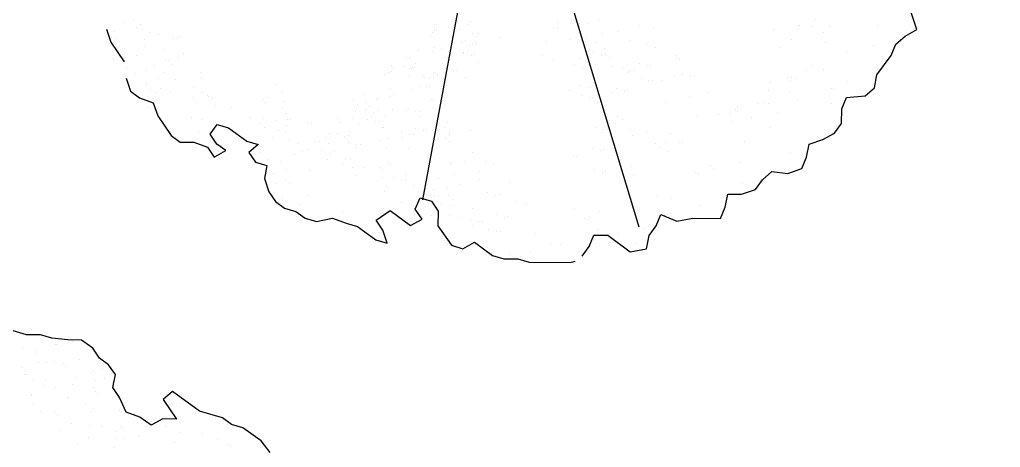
# Model space of a CAD drawing. Extents: x 671027 to 671614, y 802418 to 802669.
# Drawn here: x 671274.028 to 671277.079, y 802499.155 to 802500.486 of the extents above; entities that cross this region are included whole.
import ezdxf

# ---------------------------------------------------------------- set-up
doc = ezdxf.new("R2010")
doc.units = 0
for name, color, linetype in [('drip line', 7, 'Continuous'), ('fetcs malty hade', 8, 'Continuous'), ('ROAD BORDER', 7, 'Continuous'), ('Roads boundry', 7, 'Continuous'), ('shrubs-Gc', 7, 'Continuous')]:
    doc.layers.add(name, color=color, linetype=linetype)
pattern_1 = [(90, (0, 0), (-0.5, 0), [])]

# ---------------------------------------------------------------- blocks, each defined once
blk = doc.blocks.new('wt')
at = {"layer": 'fetcs malty hade', "color": 0}
for p, q in [((0.3858, 0.7655, -0.0102), (0.4103, 0.7602, -0.0102)), ((0.3925, 0.7514, -0.0102), (0.3925, 0.7514, -0.0102)), ((0.4015, 0.7583, -0.0102), (0.4015, 0.7583, -0.0102)), ((0.4039, 0.7512, -0.0102), (0.4039, 0.7512, -0.0102)), ((0.4056, 0.7661, -0.0102), (0.4056, 0.7661, -0.0102)), ((0.4103, 0.7602, -0.0102), (0.4485, 0.7398, -0.0102)), ((0.4423, 0.7592, -0.0102), (0.4423, 0.7592, -0.0102)), ((0.3769, 0.7326, -0.0102), (0.3769, 0.7326, -0.0102)), ((0.4432, 0.7381, -0.0102), (0.4432, 0.7381, -0.0102)), ((0.4454, 0.7397, -0.0102), (0.4454, 0.7397, -0.0102)), ((0.4613, 0.7365, -0.0102), (0.4613, 0.7365, -0.0102)), ((0.4785, 0.7393, -0.0102), (0.503, 0.734, -0.0102)), ((0.503, 0.734, -0.0102), (0.5167, 0.7189, -0.0102)), ((0.4396, 0.717, -0.0102), (0.4396, 0.717, -0.0102)), ((0.4726, 0.7226, -0.0102), (0.4726, 0.7226, -0.0102)), ((0.5167, 0.7189, -0.0102), (0.5284, 0.6951, -0.0102)), ((0.5191, 0.7167, -0.0102), (0.5191, 0.7167, -0.0102)), ((0.5207, 0.724, -0.0102), (0.5207, 0.724, -0.0102)), ((0.3755, 0.7144, -0.0102), (0.3755, 0.7144, -0.0102)), ((0.3844, 0.7039, -0.0102), (0.3844, 0.7039, -0.0102)), ((0.3896, 0.7104, -0.0102), (0.3896, 0.7104, -0.0102)), ((0.3942, 0.7002, -0.0102), (0.3942, 0.7002, -0.0102)), ((0.4123, 0.6985, -0.0102), (0.4123, 0.6985, -0.0102)), ((0.4248, 0.7007, -0.0102), (0.4248, 0.7007, -0.0102)), ((0.4688, 0.7008, -0.0102), (0.4688, 0.7008, -0.0102)), ((0.4905, 0.7029, -0.0102), (0.4905, 0.7029, -0.0102)), ((0.4948, 0.704, -0.0102), (0.4948, 0.704, -0.0102)), ((0.5035, 0.698, -0.0102), (0.5035, 0.698, -0.0102)), ((0.5357, 0.7055, -0.0102), (0.5357, 0.7055, -0.0102)), ((0.3998, 0.6885, -0.0102), (0.3998, 0.6885, -0.0102)), ((0.4614, 0.6855, -0.0102), (0.4614, 0.6855, -0.0102)), ((0.4855, 0.6806, -0.0102), (0.4855, 0.6806, -0.0102)), ((0.5104, 0.6894, -0.0102), (0.5104, 0.6894, -0.0102)), ((0.5284, 0.6951, -0.0102), (0.5529, 0.6897, -0.0102)), ((0.5387, 0.6883, -0.0102), (0.5387, 0.6883, -0.0102)), ((0.5529, 0.6897, -0.0102), (0.5911, 0.6693, -0.0102)), ((0.4062, 0.6724, -0.0102), (0.4062, 0.6724, -0.0102)), ((0.4343, 0.6663, -0.0102), (0.4343, 0.6663, -0.0102)), ((0.4524, 0.6646, -0.0102), (0.4524, 0.6646, -0.0102)), ((0.4749, 0.6684, -0.0102), (0.4749, 0.6684, -0.0102)), ((0.5036, 0.6789, -0.0102), (0.5036, 0.6789, -0.0102)), ((0.5116, 0.6614, -0.0102), (0.5116, 0.6614, -0.0102)), ((0.5856, 0.6736, -0.0102), (0.5856, 0.6736, -0.0102)), ((0.5911, 0.6693, -0.0102), (0.6048, 0.6541, -0.0102)), ((0.4105, 0.6478, -0.0102), (0.4105, 0.6478, -0.0102)), ((0.4166, 0.646, -0.0102), (0.4166, 0.646, -0.0102)), ((0.4545, 0.66, -0.0102), (0.4545, 0.66, -0.0102)), ((0.4619, 0.6537, -0.0102), (0.4619, 0.6537, -0.0102)), ((0.4897, 0.6503, -0.0102), (0.4897, 0.6503, -0.0102)), ((0.6048, 0.6541, -0.0102), (0.6077, 0.6292, -0.0102)), ((0.4135, 0.633, -0.0102), (0.4135, 0.633, -0.0102)), ((0.4146, 0.638, -0.0102), (0.4146, 0.638, -0.0102)), ((0.4453, 0.631, -0.0102), (0.4453, 0.631, -0.0102)), ((0.452, 0.6411, -0.0102), (0.452, 0.6411, -0.0102)), ((0.563, 0.629, -0.0102), (0.563, 0.629, -0.0102)), ((0.6077, 0.6292, -0.0102), (0.6195, 0.6054, -0.0102)), ((0.5089, 0.6192, -0.0102), (0.5089, 0.6192, -0.0102)), ((0.5274, 0.6206, -0.0102), (0.5274, 0.6206, -0.0102)), ((0.5335, 0.6188, -0.0102), (0.5335, 0.6188, -0.0102)), ((0.5693, 0.6085, -0.0102), (0.5693, 0.6085, -0.0102)), ((0.5885, 0.619, -0.0102), (0.5885, 0.619, -0.0102)), ((0.4823, 0.6045, -0.0102), (0.4823, 0.6045, -0.0102)), ((0.4934, 0.6035, -0.0102), (0.4934, 0.6035, -0.0102)), ((0.5182, 0.6033, -0.0102), (0.5182, 0.6033, -0.0102)), ((0.5253, 0.5963, -0.0102), (0.5253, 0.5963, -0.0102)), ((0.5286, 0.5939, -0.0102), (0.5286, 0.5939, -0.0102)), ((0.5964, 0.5983, -0.0102), (0.5802, 0.5836, -0.0102)), ((0.6155, 0.5881, -0.0102), (0.5964, 0.5983, -0.0102)), ((0.6195, 0.6054, -0.0102), (0.6386, 0.5952, -0.0102)), ((0.6386, 0.5952, -0.0102), (0.6292, 0.5729, -0.0102)), ((0.5307, 0.5877, -0.0102), (0.5307, 0.5877, -0.0102)), ((0.5447, 0.5828, -0.0102), (0.5447, 0.5828, -0.0102)), ((0.5802, 0.5836, -0.0102), (0.5885, 0.5636, -0.0102)), ((0.611, 0.5883, -0.0102), (0.611, 0.5883, -0.0102)), ((0.6292, 0.5729, -0.0102), (0.6155, 0.5881, -0.0102)), ((0.6291, 0.5867, -0.0102), (0.6291, 0.5867, -0.0102)), ((0.5523, 0.5541, -0.0102), (0.5523, 0.5541, -0.0102)), ((0.5885, 0.5636, -0.0102), (0.6159, 0.5333, -0.0102)), ((0.5741, 0.5226, -0.0102), (0.5741, 0.5226, -0.0102)), ((0.6159, 0.5333, -0.0102), (0.6242, 0.5133, -0.0102)), ((0.6242, 0.5133, -0.0102), (0.637, 0.5318, -0.0102)), ((0.637, 0.5318, -0.0102), (0.6561, 0.5216, -0.0102)), ((0.6561, 0.5216, -0.0102), (0.6644, 0.5015, -0.0102)), ((0.5876, 0.5056, -0.0102), (0.5876, 0.5056, -0.0102)), ((0.6387, 0.5107, -0.0102), (0.6387, 0.5107, -0.0102)), ((0.6644, 0.5015, -0.0102), (0.6875, 0.5087, -0.0102)), ((0.6875, 0.5087, -0.0102), (0.712, 0.5033, -0.0102)), ((0.712, 0.5033, -0.0102), (0.7311, 0.4931, -0.0102)), ((0.5416, 0.4872, -0.0102), (0.5416, 0.4872, -0.0102)), ((0.5436, 0.4952, -0.0102), (0.5436, 0.4952, -0.0102)), ((0.5492, 0.4911, -0.0102), (0.5492, 0.4911, -0.0102)), ((0.5784, 0.498, -0.0102), (0.5784, 0.498, -0.0102)), ((0.5946, 0.4986, -0.0102), (0.5946, 0.4986, -0.0102)), ((0.6141, 0.4851, -0.0102), (0.6141, 0.4851, -0.0102)), ((0.6539, 0.4976, -0.0102), (0.6539, 0.4976, -0.0102)), ((0.6803, 0.4906, -0.0102), (0.6803, 0.4906, -0.0102)), ((0.6985, 0.4889, -0.0102), (0.6985, 0.4889, -0.0102)), ((0.7311, 0.4931, -0.0102), (0.7448, 0.478, -0.0102)), ((0.519, 0.4696, -0.0102), (0.519, 0.4696, -0.0102)), ((0.5853, 0.4751, -0.0102), (0.5853, 0.4751, -0.0102)), ((0.6034, 0.4734, -0.0102), (0.6034, 0.4734, -0.0102)), ((0.6599, 0.4757, -0.0102), (0.6599, 0.4757, -0.0102)), ((0.6757, 0.4661, -0.0102), (0.6757, 0.4661, -0.0102)), ((0.6953, 0.4708, -0.0102), (0.6953, 0.4708, -0.0102)), ((0.7269, 0.4804, -0.0102), (0.7269, 0.4804, -0.0102)), ((0.7448, 0.478, -0.0102), (0.7531, 0.458, -0.0102)), ((0.5316, 0.4595, -0.0102), (0.5316, 0.4595, -0.0102)), ((0.5341, 0.4608, -0.0102), (0.5341, 0.4608, -0.0102)), ((0.5522, 0.4591, -0.0102), (0.5522, 0.4591, -0.0102)), ((0.5618, 0.4621, -0.0102), (0.5618, 0.4621, -0.0102)), ((0.5736, 0.457, -0.0102), (0.5736, 0.457, -0.0102)), ((0.5847, 0.4496, -0.0102), (0.5847, 0.4496, -0.0102)), ((0.5857, 0.4554, -0.0102), (0.5857, 0.4554, -0.0102)), ((0.5951, 0.459, -0.0102), (0.5951, 0.459, -0.0102)), ((0.6087, 0.4614, -0.0102), (0.6087, 0.4614, -0.0102)), ((0.6216, 0.4564, -0.0102), (0.6216, 0.4564, -0.0102)), ((0.6503, 0.45, -0.0102), (0.6503, 0.45, -0.0102)), ((0.7015, 0.4643, -0.0102), (0.7015, 0.4643, -0.0102)), ((0.7407, 0.4504, -0.0102), (0.7407, 0.4504, -0.0102)), ((0.7531, 0.458, -0.0102), (0.7668, 0.4428, -0.0102)), ((0.6309, 0.4405, -0.0102), (0.6309, 0.4405, -0.0102)), ((0.6456, 0.4349, -0.0102), (0.6456, 0.4349, -0.0102)), ((0.7256, 0.4343, -0.0102), (0.7256, 0.4343, -0.0102)), ((0.7668, 0.4428, -0.0102), (0.7751, 0.4228, -0.0102)), ((0.5944, 0.4206, -0.0102), (0.5944, 0.4206, -0.0102)), ((0.5959, 0.413, -0.0102), (0.5959, 0.413, -0.0102)), ((0.6296, 0.411, -0.0102), (0.6296, 0.411, -0.0102)), ((0.6434, 0.4249, -0.0102), (0.6434, 0.4249, -0.0102)), ((0.6808, 0.4253, -0.0102), (0.6808, 0.4253, -0.0102)), ((0.7751, 0.4228, -0.0102), (0.7726, 0.393, -0.0102)), ((0.6318, 0.4019, -0.0102), (0.6318, 0.4019, -0.0102)), ((0.6477, 0.4002, -0.0102), (0.6477, 0.4002, -0.0102)), ((0.6177, 0.3815, -0.0102), (0.6177, 0.3815, -0.0102)), ((0.6251, 0.3909, -0.0102), (0.6251, 0.3909, -0.0102)), ((0.6369, 0.385, -0.0102), (0.6369, 0.385, -0.0102)), ((0.652, 0.3768, -0.0102), (0.652, 0.3768, -0.0102)), ((0.6551, 0.3833, -0.0102), (0.6551, 0.3833, -0.0102)), ((0.6649, 0.3913, -0.0102), (0.6649, 0.3913, -0.0102)), ((0.7726, 0.393, -0.0102), (0.7843, 0.3692, -0.0102)), ((0.5923, 0.3653, -0.0102), (0.5923, 0.3653, -0.0102)), ((0.601, 0.3618, -0.0102), (0.601, 0.3618, -0.0102)), ((0.6204, 0.3684, -0.0102), (0.6204, 0.3684, -0.0102)), ((0.6695, 0.3576, -0.0102), (0.6695, 0.3576, -0.0102)), ((0.6748, 0.3643, -0.0102), (0.6748, 0.3643, -0.0102)), ((0.7646, 0.3731, -0.0102), (0.7646, 0.3731, -0.0102)), ((0.7843, 0.3692, -0.0102), (0.7926, 0.3492, -0.0102)), ((0.6183, 0.3433, -0.0102), (0.6183, 0.3433, -0.0102)), ((0.6261, 0.3479, -0.0102), (0.6261, 0.3479, -0.0102)), ((0.6265, 0.3546, -0.0102), (0.6265, 0.3546, -0.0102)), ((0.6383, 0.3486, -0.0102), (0.6383, 0.3486, -0.0102)), ((0.6676, 0.3496, -0.0102), (0.6676, 0.3496, -0.0102)), ((0.6848, 0.3479, -0.0102), (0.6848, 0.3479, -0.0102)), ((0.7002, 0.3427, -0.0102), (0.7002, 0.3427, -0.0102)), ((0.7926, 0.3492, -0.0102), (0.8201, 0.3189, -0.0102)), ((0.564, 0.3327, -0.0102), (0.564, 0.3327, -0.0102)), ((0.5716, 0.3263, -0.0102), (0.5716, 0.3263, -0.0102)), ((0.5843, 0.3315, -0.0102), (0.5843, 0.3315, -0.0102)), ((0.5954, 0.3373, -0.0102), (0.5954, 0.3373, -0.0102)), ((0.6052, 0.3272, -0.0102), (0.6052, 0.3272, -0.0102)), ((0.644, 0.3281, -0.0102), (0.644, 0.3281, -0.0102)), ((0.6443, 0.3348, -0.0102), (0.6443, 0.3348, -0.0102)), ((0.6497, 0.335, -0.0102), (0.6497, 0.335, -0.0102)), ((0.686, 0.3276, -0.0102), (0.686, 0.3276, -0.0102)), ((0.554, 0.313, -0.0102), (0.554, 0.313, -0.0102)), ((0.569, 0.3106, -0.0102), (0.569, 0.3106, -0.0102)), ((0.5782, 0.3039, -0.0102), (0.5782, 0.3039, -0.0102)), ((0.5821, 0.312, -0.0102), (0.5821, 0.312, -0.0102)), ((0.6002, 0.3103, -0.0102), (0.6002, 0.3103, -0.0102)), ((0.7127, 0.3047, -0.0102), (0.7127, 0.3047, -0.0102)), ((0.7847, 0.3145, -0.0102), (0.77, 0.2873, -0.0102)), ((0.8038, 0.3042, -0.0102), (0.7847, 0.3145, -0.0102)), ((0.8284, 0.2989, -0.0102), (0.8038, 0.3042, -0.0102)), ((0.8201, 0.3189, -0.0102), (0.8284, 0.2989, -0.0102)), ((0.5662, 0.2908, -0.0102), (0.5662, 0.2908, -0.0102)), ((0.5844, 0.2891, -0.0102), (0.5844, 0.2891, -0.0102)), ((0.5878, 0.2915, -0.0102), (0.5878, 0.2915, -0.0102)), ((0.5881, 0.2982, -0.0102), (0.5881, 0.2982, -0.0102)), ((0.5964, 0.3022, -0.0102), (0.5964, 0.3022, -0.0102)), ((0.606, 0.2898, -0.0102), (0.606, 0.2898, -0.0102)), ((0.6063, 0.2965, -0.0102), (0.6063, 0.2965, -0.0102)), ((0.6408, 0.2914, -0.0102), (0.6408, 0.2914, -0.0102)), ((0.6906, 0.2981, -0.0102), (0.6906, 0.2981, -0.0102)), ((0.6944, 0.2931, -0.0102), (0.6944, 0.2931, -0.0102)), ((0.7078, 0.2962, -0.0102), (0.7078, 0.2962, -0.0102)), ((0.7258, 0.2884, -0.0102), (0.7258, 0.2884, -0.0102)), ((0.7343, 0.2935, -0.0102), (0.7343, 0.2935, -0.0102)), ((0.77, 0.2873, -0.0102), (0.8008, 0.2533, -0.0102)), ((0.5217, 0.2717, -0.0102), (0.5217, 0.2717, -0.0102)), ((0.5641, 0.2856, -0.0102), (0.5641, 0.2856, -0.0102)), ((0.5994, 0.2776, -0.0102), (0.5994, 0.2776, -0.0102)), ((0.6184, 0.2824, -0.0102), (0.6184, 0.2824, -0.0102)), ((0.6185, 0.2853, -0.0102), (0.6185, 0.2853, -0.0102)), ((0.6392, 0.2781, -0.0102), (0.6392, 0.2781, -0.0102)), ((0.6574, 0.2821, -0.0102), (0.6574, 0.2821, -0.0102)), ((0.6824, 0.28, -0.0102), (0.6824, 0.28, -0.0102)), ((0.6863, 0.2779, -0.0102), (0.6863, 0.2779, -0.0102)), ((0.7108, 0.2747, -0.0102), (0.7108, 0.2747, -0.0102)), ((0.5075, 0.2566, -0.0102), (0.5075, 0.2566, -0.0102)), ((0.5111, 0.2523, -0.0102), (0.5111, 0.2523, -0.0102)), ((0.5189, 0.2569, -0.0102), (0.5189, 0.2569, -0.0102)), ((0.5192, 0.2636, -0.0102), (0.5192, 0.2636, -0.0102)), ((0.5482, 0.2633, -0.0102), (0.5482, 0.2633, -0.0102)), ((0.5603, 0.2586, -0.0102), (0.5603, 0.2586, -0.0102)), ((0.5623, 0.2666, -0.0102), (0.5623, 0.2666, -0.0102)), ((0.588, 0.2638, -0.0102), (0.588, 0.2638, -0.0102)), ((0.6266, 0.2506, -0.0102), (0.6266, 0.2506, -0.0102)), ((0.6301, 0.2503, -0.0102), (0.6301, 0.2503, -0.0102)), ((0.6401, 0.2509, -0.0102), (0.6401, 0.2509, -0.0102)), ((0.7066, 0.2529, -0.0102), (0.7066, 0.2529, -0.0102)), ((0.7165, 0.2542, -0.0102), (0.7165, 0.2542, -0.0102)), ((0.7168, 0.261, -0.0102), (0.7168, 0.261, -0.0102)), ((0.7577, 0.2643, -0.0102), (0.7577, 0.2643, -0.0102)), ((0.8008, 0.2533, -0.0102), (0.7915, 0.231, -0.0102)), ((0.5105, 0.2352, -0.0102), (0.5105, 0.2352, -0.0102)), ((0.59, 0.2349, -0.0102), (0.59, 0.2349, -0.0102)), ((0.5914, 0.2375, -0.0102), (0.5914, 0.2375, -0.0102)), ((0.6361, 0.2365, -0.0102), (0.6361, 0.2365, -0.0102)), ((0.6617, 0.241, -0.0102), (0.6617, 0.241, -0.0102)), ((0.7294, 0.2403, -0.0102), (0.7294, 0.2403, -0.0102)), ((0.7724, 0.2413, -0.0102), (0.7527, 0.2304, -0.0102)), ((0.7915, 0.231, -0.0102), (0.7724, 0.2413, -0.0102)), ((0, 0, -0.0102), (0.7566, 0.2267, -0.0102)), ((0.496, 0.2283, -0.0102), (0.496, 0.2283, -0.0102)), ((0.4963, 0.222, -0.0102), (0.4963, 0.222, -0.0102)), ((0.5158, 0.2191, -0.0102), (0.5158, 0.2191, -0.0102)), ((0.5162, 0.2147, -0.0102), (0.5162, 0.2147, -0.0102)), ((0.5165, 0.2214, -0.0102), (0.5165, 0.2214, -0.0102)), ((0.5293, 0.2251, -0.0102), (0.5293, 0.2251, -0.0102)), ((0.5558, 0.2225, -0.0102), (0.5558, 0.2225, -0.0102)), ((0.5958, 0.2145, -0.0102), (0.5958, 0.2145, -0.0102)), ((0.5961, 0.2212, -0.0102), (0.5961, 0.2212, -0.0102)), ((0.6252, 0.2253, -0.0102), (0.6252, 0.2253, -0.0102)), ((0.6358, 0.2298, -0.0102), (0.6358, 0.2298, -0.0102)), ((0.7474, 0.2176, -0.0102), (0.7474, 0.2176, -0.0102)), ((0.7527, 0.2304, -0.0102), (0.761, 0.2103, -0.0102)), ((0.4861, 0.205, -0.0102), (0.4861, 0.205, -0.0102)), ((0.509, 0.212, -0.0102), (0.509, 0.212, -0.0102)), ((0.5322, 0.2037, -0.0102), (0.5322, 0.2037, -0.0102)), ((0.5336, 0.2005, -0.0102), (0.5336, 0.2005, -0.0102)), ((0.5348, 0.1983, -0.0102), (0.5348, 0.1983, -0.0102)), ((0.5509, 0.2094, -0.0102), (0.5509, 0.2094, -0.0102)), ((0.553, 0.1967, -0.0102), (0.553, 0.1967, -0.0102)), ((0.6055, 0.2137, -0.0102), (0.6055, 0.2137, -0.0102)), ((0.6309, 0.2048, -0.0102), (0.6309, 0.2048, -0.0102)), ((0.6313, 0.2115, -0.0102), (0.6313, 0.2115, -0.0102)), ((0.7406, 0.2037, -0.0102), (0.7406, 0.2037, -0.0102)), ((0.7531, 0.1972, -0.0102), (0.7531, 0.1972, -0.0102)), ((0.7535, 0.2039, -0.0102), (0.7535, 0.2039, -0.0102)), ((0.761, 0.2103, -0.0102), (0.7801, 0.2001, -0.0102)), ((0.7801, 0.2001, -0.0102), (0.8066, 0.2035, -0.0102)), ((0.7865, 0.2134, -0.0102), (0.7865, 0.2134, -0.0102)), ((0.8066, 0.2035, -0.0102), (0.8448, 0.183, -0.0102)), ((0.4616, 0.1798, -0.0102), (0.4616, 0.1798, -0.0102)), ((0.4902, 0.1787, -0.0102), (0.4902, 0.1787, -0.0102)), ((0.528, 0.1818, -0.0102), (0.528, 0.1818, -0.0102)), ((0.53, 0.1791, -0.0102), (0.53, 0.1791, -0.0102)), ((0.538, 0.1832, -0.0102), (0.538, 0.1832, -0.0102)), ((0.5383, 0.1899, -0.0102), (0.5383, 0.1899, -0.0102)), ((0.5502, 0.1911, -0.0102), (0.5502, 0.1911, -0.0102)), ((0.5775, 0.191, -0.0102), (0.5775, 0.191, -0.0102)), ((0.5791, 0.187, -0.0102), (0.5791, 0.187, -0.0102)), ((0.6496, 0.1851, -0.0102), (0.6496, 0.1851, -0.0102)), ((0.651, 0.1875, -0.0102), (0.651, 0.1875, -0.0102)), ((0.7217, 0.1942, -0.0102), (0.7217, 0.1942, -0.0102)), ((0.7367, 0.1796, -0.0102), (0.7367, 0.1796, -0.0102)), ((0.7676, 0.1926, -0.0102), (0.7676, 0.1926, -0.0102)), ((0.7737, 0.1788, -0.0102), (0.7737, 0.1788, -0.0102)), ((0.7905, 0.18, -0.0102), (0.7905, 0.18, -0.0102)), ((0.843, 0.1901, -0.0102), (0.843, 0.1901, -0.0102)), ((0.8448, 0.183, -0.0102), (0.8531, 0.163, -0.0102)), ((0.441, 0.1714, -0.0102), (0.441, 0.1714, -0.0102)), ((0.4517, 0.1716, -0.0102), (0.4517, 0.1716, -0.0102)), ((0.4531, 0.1677, -0.0102), (0.4531, 0.1677, -0.0102)), ((0.4551, 0.1757, -0.0102), (0.4551, 0.1757, -0.0102)), ((0.4825, 0.1756, -0.0102), (0.4825, 0.1756, -0.0102)), ((0.4869, 0.162, -0.0102), (0.4869, 0.162, -0.0102)), ((0.5351, 0.1748, -0.0102), (0.5351, 0.1748, -0.0102)), ((0.5546, 0.1613, -0.0102), (0.5546, 0.1613, -0.0102)), ((0.6208, 0.1669, -0.0102), (0.6208, 0.1669, -0.0102)), ((0.6301, 0.1719, -0.0102), (0.6301, 0.1719, -0.0102)), ((0.639, 0.1652, -0.0102), (0.639, 0.1652, -0.0102)), ((0.6458, 0.1651, -0.0102), (0.6458, 0.1651, -0.0102)), ((0.6505, 0.1733, -0.0102), (0.6505, 0.1733, -0.0102)), ((0.6567, 0.1658, -0.0102), (0.6567, 0.1658, -0.0102)), ((0.6954, 0.1675, -0.0102), (0.6954, 0.1675, -0.0102)), ((0.697, 0.1687, -0.0102), (0.697, 0.1687, -0.0102)), ((0.7162, 0.1642, -0.0102), (0.7162, 0.1642, -0.0102)), ((0.7403, 0.1785, -0.0102), (0.7403, 0.1785, -0.0102)), ((0.7548, 0.1779, -0.0102), (0.7548, 0.1779, -0.0102)), ((0.7624, 0.1722, -0.0102), (0.7624, 0.1722, -0.0102)), ((0.7734, 0.1721, -0.0102), (0.7734, 0.1721, -0.0102)), ((0.7966, 0.1663, -0.0102), (0.7966, 0.1663, -0.0102)), ((0.8531, 0.163, -0.0102), (0.8438, 0.1407, -0.0102)), ((0.4503, 0.1463, -0.0102), (0.4503, 0.1463, -0.0102)), ((0.5228, 0.1593, -0.0102), (0.5228, 0.1593, -0.0102)), ((0.5289, 0.1455, -0.0102), (0.5289, 0.1455, -0.0102)), ((0.6962, 0.1438, -0.0102), (0.6962, 0.1438, -0.0102)), ((0.737, 0.156, -0.0102), (0.737, 0.156, -0.0102)), ((0.7962, 0.1595, -0.0102), (0.7962, 0.1595, -0.0102)), ((0.8017, 0.1434, -0.0102), (0.8017, 0.1434, -0.0102)), ((0.456, 0.1258, -0.0102), (0.456, 0.1258, -0.0102)), ((0.4564, 0.1326, -0.0102), (0.4564, 0.1326, -0.0102)), ((0.48, 0.1254, -0.0102), (0.48, 0.1254, -0.0102)), ((0.5286, 0.1388, -0.0102), (0.5286, 0.1388, -0.0102)), ((0.6402, 0.1267, -0.0102), (0.6402, 0.1267, -0.0102)), ((0.6812, 0.1267, -0.0102), (0.6812, 0.1267, -0.0102)), ((0.7825, 0.1369, -0.0102), (0.7825, 0.1369, -0.0102)), ((0.8077, 0.1296, -0.0102), (0.8077, 0.1296, -0.0102)), ((0.8123, 0.1403, -0.0102), (0.8123, 0.1403, -0.0102)), ((0.8438, 0.1407, -0.0102), (0.8712, 0.1105, -0.0102)), ((0.4481, 0.1084, -0.0102), (0.4481, 0.1084, -0.0102)), ((0.4761, 0.1173, -0.0102), (0.4761, 0.1173, -0.0102)), ((0.486, 0.1116, -0.0102), (0.486, 0.1116, -0.0102)), ((0.4943, 0.1156, -0.0102), (0.4943, 0.1156, -0.0102)), ((0.4981, 0.1237, -0.0102), (0.4981, 0.1237, -0.0102)), ((0.4983, 0.1228, -0.0102), (0.4983, 0.1228, -0.0102)), ((0.5042, 0.1099, -0.0102), (0.5042, 0.1099, -0.0102)), ((0.5431, 0.1238, -0.0102), (0.5431, 0.1238, -0.0102)), ((0.7163, 0.117, -0.0102), (0.7163, 0.117, -0.0102)), ((0.731, 0.1195, -0.0102), (0.731, 0.1195, -0.0102)), ((0.8074, 0.1229, -0.0102), (0.8074, 0.1229, -0.0102)), ((0.8234, 0.1119, -0.0102), (0.8234, 0.1119, -0.0102)), ((0.8712, 0.1105, -0.0102), (0.8795, 0.0905, -0.0102)), ((0.4434, 0.1043, -0.0102), (0.4434, 0.1043, -0.0102)), ((0.4641, 0.1042, -0.0102), (0.4641, 0.1042, -0.0102)), ((0.4663, 0.0918, -0.0102), (0.4663, 0.0918, -0.0102)), ((0.4719, 0.096, -0.0102), (0.4719, 0.096, -0.0102)), ((0.4823, 0.1025, -0.0102), (0.4823, 0.1025, -0.0102)), ((0.4833, 0.0987, -0.0102), (0.4833, 0.0987, -0.0102)), ((0.4857, 0.1049, -0.0102), (0.4857, 0.1049, -0.0102)), ((0.5039, 0.1032, -0.0102), (0.5039, 0.1032, -0.0102)), ((0.5185, 0.0977, -0.0102), (0.5185, 0.0977, -0.0102)), ((0.7, 0.1049, -0.0102), (0.7, 0.1049, -0.0102)), ((0.7061, 0.0911, -0.0102), (0.7061, 0.0911, -0.0102)), ((0.7565, 0.1072, -0.0102), (0.7565, 0.1072, -0.0102)), ((0.7625, 0.0934, -0.0102), (0.7625, 0.0934, -0.0102)), ((0.7981, 0.0958, -0.0102), (0.7981, 0.0958, -0.0102)), ((0.8292, 0.0914, -0.0102), (0.8292, 0.0914, -0.0102)), ((0.8295, 0.0981, -0.0102), (0.8295, 0.0981, -0.0102)), ((0.8795, 0.0905, -0.0102), (0.8824, 0.0655, -0.0102)), ((0.7622, 0.0867, -0.0102), (0.7622, 0.0867, -0.0102)), ((0.8038, 0.0753, -0.0102), (0.8038, 0.0753, -0.0102)), ((0.8041, 0.082, -0.0102), (0.8041, 0.082, -0.0102)), ((0.8733, 0.08, -0.0102), (0.8733, 0.08, -0.0102)), ((0.4774, 0.0551, -0.0102), (0.4774, 0.0551, -0.0102)), ((0.7422, 0.0664, -0.0102), (0.7422, 0.0664, -0.0102)), ((0.7774, 0.0567, -0.0102), (0.7774, 0.0567, -0.0102)), ((0.8791, 0.0595, -0.0102), (0.8791, 0.0595, -0.0102)), ((0.8794, 0.0662, -0.0102), (0.8794, 0.0662, -0.0102)), ((0.8824, 0.0655, -0.0102), (0.8907, 0.0455, -0.0102)), ((0.7831, 0.0362, -0.0102), (0.7831, 0.0362, -0.0102)), ((0.7835, 0.043, -0.0102), (0.7835, 0.043, -0.0102)), ((0.8729, 0.0415, -0.0102), (0.8729, 0.0415, -0.0102)), ((0.8907, 0.0455, -0.0102), (0.8994, -0.0292, -0.0102)), ((0.8391, 0.0281, -0.0102), (0.8391, 0.0281, -0.0102)), ((0, 0, -0.0102), (0.8476, -0.1601, -0.0102)), ((0.8625, 0.0033, -0.0102), (0.8625, 0.0033, -0.0102)), ((0.8639, -0.0152, -0.0102), (0.8639, -0.0152, -0.0102)), ((0.4931, -0.0285, -0.0102), (0.4931, -0.0285, -0.0102)), ((0.5187, -0.0198, -0.0102), (0.5187, -0.0198, -0.0102)), ((0.8994, -0.0292, -0.0102), (0.8974, -0.0379, -0.0102)), ((0.4622, -0.052, -0.0102), (0.4622, -0.052, -0.0102)), ((0.4721, -0.0507, -0.0102), (0.4721, -0.0507, -0.0102)), ((0.4725, -0.0439, -0.0102), (0.4725, -0.0439, -0.0102)), ((0.5282, -0.0381, -0.0102), (0.5282, -0.0381, -0.0102)), ((0.8018, -0.0478, -0.0102), (0.8018, -0.0478, -0.0102)), ((0.89, -0.0515, -0.0102), (0.8738, -0.0662, -0.0102)), ((0.5867, -0.0617, -0.0102), (0.5867, -0.0617, -0.0102)), ((0.7075, -0.0618, -0.0102), (0.7075, -0.0618, -0.0102)), ((0.7078, -0.0551, -0.0102), (0.7078, -0.0551, -0.0102)), ((0.8218, -0.0633, -0.0102), (0.8218, -0.0633, -0.0102)), ((0.8245, -0.0699, -0.0102), (0.8245, -0.0699, -0.0102)), ((0.8738, -0.0662, -0.0102), (0.8542, -0.0771, -0.0102)), ((0.4604, -0.0789, -0.0102), (0.4604, -0.0789, -0.0102)), ((0.4642, -0.0856, -0.0102), (0.4642, -0.0856, -0.0102)), ((0.4941, -0.0721, -0.0102), (0.4941, -0.0721, -0.0102)), ((0.5001, -0.0859, -0.0102), (0.5001, -0.0859, -0.0102)), ((0.5319, -0.0862, -0.0102), (0.5319, -0.0862, -0.0102)), ((0.542, -0.0748, -0.0102), (0.542, -0.0748, -0.0102)), ((0.5481, -0.0885, -0.0102), (0.5481, -0.0885, -0.0102)), ((0.5798, -0.0801, -0.0102), (0.5798, -0.0801, -0.0102)), ((0.5979, -0.0818, -0.0102), (0.5979, -0.0818, -0.0102)), ((0.8221, -0.0728, -0.0102), (0.8221, -0.0728, -0.0102)), ((0.8449, -0.0854, -0.0102), (0.8449, -0.0854, -0.0102)), ((0.8542, -0.0771, -0.0102), (0.8571, -0.102, -0.0102)), ((0.4678, -0.0914, -0.0102), (0.4678, -0.0914, -0.0102)), ((0.4962, -0.1012, -0.0102), (0.4962, -0.1012, -0.0102)), ((0.4998, -0.0926, -0.0102), (0.4998, -0.0926, -0.0102)), ((0.517, -0.1058, -0.0102), (0.517, -0.1058, -0.0102)), ((0.5478, -0.0953, -0.0102), (0.5478, -0.0953, -0.0102)), ((0.5773, -0.1061, -0.0102), (0.5773, -0.1061, -0.0102)), ((0.5855, -0.1006, -0.0102), (0.5855, -0.1006, -0.0102)), ((0.5858, -0.0939, -0.0102), (0.5858, -0.0939, -0.0102)), ((0.6037, -0.1023, -0.0102), (0.6037, -0.1023, -0.0102)), ((0.604, -0.0956, -0.0102), (0.604, -0.0956, -0.0102)), ((0.6589, -0.1019, -0.0102), (0.6589, -0.1019, -0.0102)), ((0.696, -0.0909, -0.0102), (0.696, -0.0909, -0.0102)), ((0.702, -0.1047, -0.0102), (0.702, -0.1047, -0.0102)), ((0.7358, -0.0905, -0.0102), (0.7358, -0.0905, -0.0102)), ((0.7419, -0.1043, -0.0102), (0.7419, -0.1043, -0.0102)), ((0.8118, -0.0917, -0.0102), (0.8118, -0.0917, -0.0102)), ((0.8571, -0.102, -0.0102), (0.8914, -0.1398, -0.0102)), ((0.4696, -0.1094, -0.0102), (0.4696, -0.1094, -0.0102)), ((0.5047, -0.1191, -0.0102), (0.5047, -0.1191, -0.0102)), ((0.5233, -0.1123, -0.0102), (0.5233, -0.1123, -0.0102)), ((0.6148, -0.1097, -0.0102), (0.6148, -0.1097, -0.0102)), ((0.6646, -0.1224, -0.0102), (0.6646, -0.1224, -0.0102)), ((0.665, -0.1157, -0.0102), (0.665, -0.1157, -0.0102)), ((0.7017, -0.1114, -0.0102), (0.7017, -0.1114, -0.0102)), ((0.7415, -0.111, -0.0102), (0.7415, -0.111, -0.0102)), ((0.8561, -0.122, -0.0102), (0.8561, -0.122, -0.0102)), ((0.4655, -0.1273, -0.0102), (0.4655, -0.1273, -0.0102)), ((0.4906, -0.1326, -0.0102), (0.4906, -0.1326, -0.0102)), ((0.518, -0.1327, -0.0102), (0.518, -0.1327, -0.0102)), ((0.529, -0.1328, -0.0102), (0.529, -0.1328, -0.0102)), ((0.5293, -0.1261, -0.0102), (0.5293, -0.1261, -0.0102)), ((0.5344, -0.1401, -0.0102), (0.5344, -0.1401, -0.0102)), ((0.5526, -0.1417, -0.0102), (0.5526, -0.1417, -0.0102)), ((0.6002, -0.1387, -0.0102), (0.6002, -0.1387, -0.0102)), ((0.6565, -0.138, -0.0102), (0.6565, -0.138, -0.0102)), ((0.6946, -0.1387, -0.0102), (0.6946, -0.1387, -0.0102)), ((0.8914, -0.1398, -0.0102), (0.8889, -0.1696, -0.0102)), ((-0.8233, -0.2131, -0.0102), (-0.8482, -0.1531, -0.0102)), ((0.4903, -0.1606, -0.0102), (0.4903, -0.1606, -0.0102)), ((0.5929, -0.1465, -0.0102), (0.5929, -0.1465, -0.0102)), ((0.599, -0.1603, -0.0102), (0.599, -0.1603, -0.0102)), ((0.6435, -0.1439, -0.0102), (0.6435, -0.1439, -0.0102)), ((0.6506, -0.1509, -0.0102), (0.6506, -0.1509, -0.0102)), ((0.7363, -0.1588, -0.0102), (0.7363, -0.1588, -0.0102)), ((0.7545, -0.1605, -0.0102), (0.7545, -0.1605, -0.0102)), ((0.8109, -0.1583, -0.0102), (0.8109, -0.1583, -0.0102)), ((0.8779, -0.1535, -0.0102), (0.8779, -0.1535, -0.0102)), ((0.5573, -0.1615, -0.0102), (0.5573, -0.1615, -0.0102)), ((0.5634, -0.1753, -0.0102), (0.5634, -0.1753, -0.0102)), ((0.5643, -0.1725, -0.0102), (0.5643, -0.1725, -0.0102)), ((0.5667, -0.1693, -0.0102), (0.5667, -0.1693, -0.0102)), ((0.5987, -0.167, -0.0102), (0.5987, -0.167, -0.0102)), ((0.6701, -0.1644, -0.0102), (0.6701, -0.1644, -0.0102)), ((0.6807, -0.166, -0.0102), (0.6807, -0.166, -0.0102)), ((0.8658, -0.1768, -0.0102), (0.8496, -0.1914, -0.0102)), ((0.8525, -0.1697, -0.0102), (0.8525, -0.1697, -0.0102)), ((0.8889, -0.1696, -0.0102), (0.8658, -0.1768, -0.0102)), ((0.5082, -0.1804, -0.0102), (0.5082, -0.1804, -0.0102)), ((0.5517, -0.1929, -0.0102), (0.5517, -0.1929, -0.0102)), ((0.563, -0.182, -0.0102), (0.563, -0.182, -0.0102)), ((0.5791, -0.193, -0.0102), (0.5791, -0.193, -0.0102)), ((0.6776, -0.1931, -0.0102), (0.6776, -0.1931, -0.0102)), ((0.8496, -0.1914, -0.0102), (0.8299, -0.2024, -0.0102)), ((-0.8204, -0.238, -0.0102), (-0.8233, -0.2131, -0.0102)), ((-0.7988, -0.2031, -0.0102), (-0.7988, -0.2031, -0.0102)), ((-0.7648, -0.1968, -0.0102), (-0.7648, -0.1968, -0.0102)), ((-0.7508, -0.2057, -0.0102), (-0.7508, -0.2057, -0.0102)), ((-0.7507, -0.2019, -0.0102), (-0.7507, -0.2019, -0.0102)), ((-0.7131, -0.2111, -0.0102), (-0.7131, -0.2111, -0.0102)), ((-0.713, -0.2111, -0.0102), (-0.713, -0.2111, -0.0102)), ((-0.6949, -0.2128, -0.0102), (-0.6949, -0.2128, -0.0102)), ((0.4836, -0.1999, -0.0102), (0.4836, -0.1999, -0.0102)), ((0.5188, -0.2095, -0.0102), (0.5188, -0.2095, -0.0102)), ((0.5574, -0.2134, -0.0102), (0.5574, -0.2134, -0.0102)), ((0.5578, -0.2067, -0.0102), (0.5578, -0.2067, -0.0102)), ((0.5848, -0.2135, -0.0102), (0.5848, -0.2135, -0.0102)), ((0.5851, -0.2068, -0.0102), (0.5851, -0.2068, -0.0102)), ((0.6996, -0.207, -0.0102), (0.6996, -0.207, -0.0102)), ((0.7089, -0.2129, -0.0102), (0.7089, -0.2129, -0.0102)), ((0.7967, -0.199, -0.0102), (0.7967, -0.199, -0.0102)), ((0.8299, -0.2024, -0.0102), (0.8451, -0.2299, -0.0102)), ((0.8318, -0.2087, -0.0102), (0.8318, -0.2087, -0.0102)), ((-0.7933, -0.2283, -0.0102), (-0.7933, -0.2283, -0.0102)), ((-0.7873, -0.2261, -0.0102), (-0.7873, -0.2261, -0.0102)), ((-0.7715, -0.2297, -0.0102), (-0.7715, -0.2297, -0.0102)), ((-0.7416, -0.2168, -0.0102), (-0.7416, -0.2168, -0.0102)), ((-0.6813, -0.2232, -0.0102), (-0.6813, -0.2232, -0.0102)), ((0.491, -0.225, -0.0102), (0.491, -0.225, -0.0102)), ((0.5253, -0.2246, -0.0102), (0.5253, -0.2246, -0.0102)), ((0.5874, -0.2297, -0.0102), (0.5874, -0.2297, -0.0102)), ((0.6994, -0.2245, -0.0102), (0.6994, -0.2245, -0.0102)), ((0.7176, -0.2277, -0.0102), (0.7176, -0.2277, -0.0102)), ((0.802, -0.2248, -0.0102), (0.802, -0.2248, -0.0102)), ((0.8451, -0.2299, -0.0102), (0.8426, -0.2598, -0.0102)), ((-0.8121, -0.2581, -0.0102), (-0.8204, -0.238, -0.0102)), ((-0.7696, -0.2433, -0.0102), (-0.7696, -0.2433, -0.0102)), ((-0.7364, -0.2393, -0.0102), (-0.7364, -0.2393, -0.0102)), ((-0.7289, -0.2334, -0.0102), (-0.7289, -0.2334, -0.0102)), ((-0.677, -0.2478, -0.0102), (-0.677, -0.2478, -0.0102)), ((0.6271, -0.2328, -0.0102), (0.6271, -0.2328, -0.0102)), ((0.685, -0.236, -0.0102), (0.685, -0.236, -0.0102)), ((0.7037, -0.2492, -0.0102), (0.7037, -0.2492, -0.0102)), ((-0.8058, -0.2868, -0.0102), (-0.8121, -0.2581, -0.0102)), ((-0.7993, -0.264, -0.0102), (-0.7993, -0.264, -0.0102)), ((-0.7993, -0.2662, -0.0102), (-0.7993, -0.2662, -0.0102)), ((-0.7696, -0.2584, -0.0102), (-0.7696, -0.2584, -0.0102)), ((-0.7218, -0.2547, -0.0102), (-0.7218, -0.2547, -0.0102)), ((-0.6704, -0.2533, -0.0102), (-0.6704, -0.2533, -0.0102)), ((-0.643, -0.2534, -0.0102), (-0.643, -0.2534, -0.0102)), ((0.5447, -0.2602, -0.0102), (0.5447, -0.2602, -0.0102)), ((0.5504, -0.2612, -0.0102), (0.5504, -0.2612, -0.0102)), ((0.552, -0.2673, -0.0102), (0.552, -0.2673, -0.0102)), ((0.5806, -0.2543, -0.0102), (0.5806, -0.2543, -0.0102)), ((0.703, -0.2566, -0.0102), (0.703, -0.2566, -0.0102)), ((0.8426, -0.2598, -0.0102), (0.8484, -0.3096, -0.0102)), ((-0.7641, -0.2736, -0.0102), (-0.7641, -0.2736, -0.0102)), ((-0.7589, -0.2767, -0.0102), (-0.7589, -0.2767, -0.0102)), ((-0.7013, -0.2753, -0.0102), (-0.7013, -0.2753, -0.0102)), ((-0.6999, -0.2775, -0.0102), (-0.6999, -0.2775, -0.0102)), ((-0.6533, -0.278, -0.0102), (-0.6533, -0.278, -0.0102)), ((-0.6156, -0.2833, -0.0102), (-0.6156, -0.2833, -0.0102)), ((0.5798, -0.2698, -0.0102), (0.5798, -0.2698, -0.0102)), ((0.5859, -0.2836, -0.0102), (0.5859, -0.2836, -0.0102)), ((0.6218, -0.278, -0.0102), (0.6218, -0.278, -0.0102)), ((0.7598, -0.2729, -0.0102), (0.7598, -0.2729, -0.0102)), ((0.7625, -0.2795, -0.0102), (0.7625, -0.2795, -0.0102)), ((0.8206, -0.2764, -0.0102), (0.8206, -0.2764, -0.0102)), ((-0.8029, -0.3117, -0.0102), (-0.8058, -0.2868, -0.0102)), ((-0.8029, -0.2948, -0.0102), (-0.8029, -0.2948, -0.0102)), ((-0.7356, -0.2925, -0.0102), (-0.7356, -0.2925, -0.0102)), ((-0.7238, -0.2863, -0.0102), (-0.7238, -0.2863, -0.0102)), ((0.5856, -0.2903, -0.0102), (0.5856, -0.2903, -0.0102)), ((0.657, -0.2877, -0.0102), (0.657, -0.2877, -0.0102)), ((0.7499, -0.3013, -0.0102), (0.7499, -0.3013, -0.0102)), ((-0.7858, -0.3306, -0.0102), (-0.8029, -0.3117, -0.0102)), ((-0.7677, -0.3044, -0.0102), (-0.7677, -0.3044, -0.0102)), ((-0.6867, -0.3063, -0.0102), (-0.6867, -0.3063, -0.0102)), ((-0.6774, -0.3206, -0.0102), (-0.6774, -0.3206, -0.0102)), ((-0.6721, -0.3155, -0.0102), (-0.6721, -0.3155, -0.0102)), ((-0.6465, -0.3088, -0.0102), (-0.6465, -0.3088, -0.0102)), ((-0.6245, -0.3053, -0.0102), (-0.6245, -0.3053, -0.0102)), ((0.6173, -0.3114, -0.0102), (0.6173, -0.3114, -0.0102)), ((0.7562, -0.3067, -0.0102), (0.7562, -0.3067, -0.0102)), ((0.8288, -0.3205, -0.0102), (0.8057, -0.3276, -0.0102)), ((0.8484, -0.3096, -0.0102), (0.8288, -0.3205, -0.0102)), ((-0.7667, -0.3408, -0.0102), (-0.7858, -0.3306, -0.0102)), ((-0.7444, -0.3272, -0.0102), (-0.7444, -0.3272, -0.0102)), ((-0.7412, -0.3239, -0.0102), (-0.7412, -0.3239, -0.0102)), ((-0.7262, -0.3288, -0.0102), (-0.7262, -0.3288, -0.0102)), ((-0.7138, -0.324, -0.0102), (-0.7138, -0.324, -0.0102)), ((-0.7072, -0.3268, -0.0102), (-0.7072, -0.3268, -0.0102)), ((-0.7034, -0.3293, -0.0102), (-0.7034, -0.3293, -0.0102)), ((-0.6422, -0.3302, -0.0102), (-0.6422, -0.3302, -0.0102)), ((0.6603, -0.3261, -0.0102), (0.6603, -0.3261, -0.0102)), ((0.8057, -0.3276, -0.0102), (0.8086, -0.3525, -0.0102)), ((-0.753, -0.3559, -0.0102), (-0.7667, -0.3408, -0.0102)), ((-0.7339, -0.3662, -0.0102), (-0.753, -0.3559, -0.0102)), ((-0.7465, -0.3441, -0.0102), (-0.7465, -0.3441, -0.0102)), ((-0.7283, -0.3458, -0.0102), (-0.7283, -0.3458, -0.0102)), ((-0.6303, -0.3549, -0.0102), (-0.6303, -0.3549, -0.0102)), ((-0.6183, -0.3556, -0.0102), (-0.6183, -0.3556, -0.0102)), ((-0.6024, -0.3497, -0.0102), (-0.6024, -0.3497, -0.0102)), ((0.6604, -0.349, -0.0102), (0.6604, -0.349, -0.0102)), ((0.6744, -0.351, -0.0102), (0.6744, -0.351, -0.0102)), ((0.7504, -0.3563, -0.0102), (0.7504, -0.3563, -0.0102)), ((0.7903, -0.3559, -0.0102), (0.7903, -0.3559, -0.0102)), ((0.8086, -0.3525, -0.0102), (0.8027, -0.3786, -0.0102)), ((-0.7108, -0.359, -0.0102), (-0.7339, -0.3662, -0.0102)), ((-0.7196, -0.36, -0.0102), (-0.7196, -0.36, -0.0102)), ((-0.6917, -0.3693, -0.0102), (-0.7108, -0.359, -0.0102)), ((-0.6637, -0.3784, -0.0102), (-0.6917, -0.3693, -0.0102)), ((-0.6674, -0.366, -0.0102), (-0.6674, -0.366, -0.0102)), ((-0.638, -0.3647, -0.0102), (-0.638, -0.3647, -0.0102)), ((-0.6339, -0.3679, -0.0102), (-0.6339, -0.3679, -0.0102)), ((-0.6157, -0.3696, -0.0102), (-0.6157, -0.3696, -0.0102)), ((0.6492, -0.3618, -0.0102), (0.6492, -0.3618, -0.0102)), ((0.6542, -0.3586, -0.0102), (0.6542, -0.3586, -0.0102)), ((0.6579, -0.3616, -0.0102), (0.6579, -0.3616, -0.0102)), ((0.7134, -0.3673, -0.0102), (0.7134, -0.3673, -0.0102)), ((-0.652, -0.4022, -0.0102), (-0.6637, -0.3784, -0.0102)), ((0.6715, -0.3856, -0.0102), (0.6715, -0.3856, -0.0102)), ((0.8027, -0.3786, -0.0102), (0.7865, -0.3933, -0.0102)), ((-0.6349, -0.4211, -0.0102), (-0.652, -0.4022, -0.0102)), ((-0.6436, -0.3961, -0.0102), (-0.6436, -0.3961, -0.0102)), ((-0.6193, -0.3982, -0.0102), (-0.6193, -0.3982, -0.0102)), ((-0.6163, -0.3962, -0.0102), (-0.6163, -0.3962, -0.0102)), ((0.6474, -0.3998, -0.0102), (0.6474, -0.3998, -0.0102)), ((0.7865, -0.3933, -0.0102), (0.7737, -0.4117, -0.0102)), ((-0.6442, -0.4433, -0.0102), (-0.6349, -0.4211, -0.0102)), ((0.6117, -0.4269, -0.0102), (0.6117, -0.4269, -0.0102)), ((0.6263, -0.4219, -0.0102), (0.6263, -0.4219, -0.0102)), ((0.6474, -0.4119, -0.0102), (0.6474, -0.4119, -0.0102)), ((0.6489, -0.4184, -0.0102), (0.6489, -0.4184, -0.0102)), ((0.6933, -0.4171, -0.0102), (0.6933, -0.4171, -0.0102)), ((0.7737, -0.4117, -0.0102), (0.78, -0.4404, -0.0102)), ((-0.6413, -0.4683, -0.0102), (-0.6442, -0.4433, -0.0102)), ((0.5172, -0.442, -0.0102), (0.5172, -0.442, -0.0102)), ((0.6679, -0.4333, -0.0102), (0.6679, -0.4333, -0.0102)), ((0.78, -0.4404, -0.0102), (0.7741, -0.4665, -0.0102)), ((-0.6923, -0.4663, -0.0102), (-0.6796, -0.4478, -0.0102)), ((-0.6796, -0.4478, -0.0102), (-0.6413, -0.4683, -0.0102)), ((-0.6507, -0.4634, -0.0102), (-0.6507, -0.4634, -0.0102)), ((-0.6291, -0.4471, -0.0102), (-0.6291, -0.4471, -0.0102)), ((-0.5984, -0.4602, -0.0102), (-0.5984, -0.4602, -0.0102)), ((0.5499, -0.4502, -0.0102), (0.5499, -0.4502, -0.0102)), ((0.6061, -0.4583, -0.0102), (0.6061, -0.4583, -0.0102)), ((0.6121, -0.4627, -0.0102), (0.6121, -0.4627, -0.0102)), ((0.6335, -0.4584, -0.0102), (0.6335, -0.4584, -0.0102)), ((0.7432, -0.449, -0.0102), (0.7432, -0.449, -0.0102)), ((-0.6512, -0.5116, -0.0102), (-0.6923, -0.4663, -0.0102)), ((-0.6155, -0.473, -0.0102), (-0.6155, -0.473, -0.0102)), ((0.539, -0.4734, -0.0102), (0.539, -0.4734, -0.0102)), ((0.6067, -0.4664, -0.0102), (0.6067, -0.4664, -0.0102)), ((0.6094, -0.4731, -0.0102), (0.6094, -0.4731, -0.0102)), ((0.6473, -0.4723, -0.0102), (0.6473, -0.4723, -0.0102)), ((0.7544, -0.4774, -0.0102), (0.7314, -0.4845, -0.0102)), ((0.7741, -0.4665, -0.0102), (0.7544, -0.4774, -0.0102)), ((0.5136, -0.4896, -0.0102), (0.5136, -0.4896, -0.0102)), ((0.5148, -0.4882, -0.0102), (0.5148, -0.4882, -0.0102)), ((0.5968, -0.4949, -0.0102), (0.5968, -0.4949, -0.0102)), ((0.7314, -0.4845, -0.0102), (0.7254, -0.5105, -0.0102)), ((-0.6346, -0.5517, -0.0102), (-0.6512, -0.5116, -0.0102)), ((-0.6092, -0.5126, -0.0102), (-0.6092, -0.5126, -0.0102)), ((0.5191, -0.5128, -0.0102), (0.5191, -0.5128, -0.0102)), ((0.5889, -0.5053, -0.0102), (0.5889, -0.5053, -0.0102)), ((0.7254, -0.5105, -0.0102), (0.7161, -0.5328, -0.0102)), ((0.5072, -0.5197, -0.0102), (0.5072, -0.5197, -0.0102)), ((0.5321, -0.5322, -0.0102), (0.5321, -0.5322, -0.0102)), ((0.5503, -0.5339, -0.0102), (0.5503, -0.5339, -0.0102)), ((0.5991, -0.5256, -0.0102), (0.5991, -0.5256, -0.0102)), ((0.6343, -0.5352, -0.0102), (0.6343, -0.5352, -0.0102)), ((0.6615, -0.5326, -0.0102), (0.6615, -0.5326, -0.0102)), ((0.7161, -0.5328, -0.0102), (0.6999, -0.5475, -0.0102)), ((0.7178, -0.5319, -0.0102), (0.7178, -0.5319, -0.0102)), ((-0.6209, -0.5668, -0.0102), (-0.6346, -0.5517, -0.0102)), ((-0.5957, -0.5391, -0.0102), (-0.5957, -0.5391, -0.0102)), ((0.5213, -0.5446, -0.0102), (0.5213, -0.5446, -0.0102)), ((0.636, -0.54, -0.0102), (0.636, -0.54, -0.0102)), ((0.6734, -0.5508, -0.0102), (0.6537, -0.5617, -0.0102)), ((0.6999, -0.5475, -0.0102), (0.6734, -0.5508, -0.0102)), ((-0.6126, -0.5868, -0.0102), (-0.6209, -0.5668, -0.0102)), ((-0.5846, -0.5552, -0.0102), (-0.5846, -0.5552, -0.0102)), ((-0.583, -0.5614, -0.0102), (-0.583, -0.5614, -0.0102)), ((0.5716, -0.5703, -0.0102), (0.5716, -0.5703, -0.0102)), ((0.6257, -0.5664, -0.0102), (0.6257, -0.5664, -0.0102)), ((0.6537, -0.5617, -0.0102), (0.6547, -0.5953, -0.0102)), ((-0.5852, -0.6171, -0.0102), (-0.6126, -0.5868, -0.0102)), ((0.6547, -0.5953, -0.0102), (0.6419, -0.6138, -0.0102)), ((-0.5627, -0.6311, -0.0102), (-0.5852, -0.6171, -0.0102)), ((0.5658, -0.6199, -0.0102), (0.5658, -0.6199, -0.0102)), ((0.6188, -0.6209, -0.0102), (0.5864, -0.6503, -0.0102)), ((0.6057, -0.6195, -0.0102), (0.6057, -0.6195, -0.0102)), ((0.6419, -0.6138, -0.0102), (0.6188, -0.6209, -0.0102)), ((0.5288, -0.6309, -0.0102), (0.5288, -0.6309, -0.0102)), ((0.5864, -0.6503, -0.0102), (0.5668, -0.6612, -0.0102)), ((0.5668, -0.6612, -0.0102), (0.554, -0.6797, -0.0102)), ((0.5446, -0.7019, -0.0102), (0.4956, -0.6913, -0.0102)), ((0.554, -0.6797, -0.0102), (0.5446, -0.7019, -0.0102))]:
    blk.add_line(p, q, dxfattribs=at)

msp = doc.modelspace()

# ---------------------------------------------------------------- hatches: boundary and pattern name
at = {"layer": 'drip line', "true_color": 0xfecc66, "transparency": 33554585}
h = msp.add_hatch(dxfattribs=at)
h.set_pattern_fill('ANSI31', color=31, scale=4, angle=45)
h.set_pattern_definition(pattern_1)
h.paths.add_polyline_path([(671289.7341, 802495.378, 0.809739), (671297.4829, 802464.9942, 0.078776), (671311.0287, 802445.9696, 0.003734), (671308.6611, 802444.1, -0.071758), (671295.6363, 802462.0193, -0.727484), (671286.6883, 802497.1052, -0.089692), (671291.2163, 802524.3411, 0.028515), (671275.9025, 802529.9078, -0.001331), (671277.1057, 802532.6785, -0.032831), (671295.0293, 802525.9376, 0.105119)])
h = msp.add_hatch(dxfattribs=at)
h.set_pattern_fill('ANSI31', color=31, scale=4, angle=45)
h.set_pattern_definition(pattern_1)
h.paths.add_polyline_path([(671286.6883, 802497.1052, 0.727484), (671295.6363, 802462.0193, 0.071758), (671308.6611, 802444.1, 0.003727), (671306.3258, 802442.1988, -0.065893), (671293.7504, 802459.1988, -0.669872), (671283.682, 802498.678, -0.07574), (671287.479, 802522.6515, 0.024176), (671274.7146, 802527.1318, -0.00133), (671275.9025, 802529.9078, -0.028515), (671291.2163, 802524.3411, 0.089692)])
at = {"layer": 'shrubs-Gc'}
h = msp.add_hatch(dxfattribs=at)
h.set_pattern_fill('ANSI37', color=74, scale=0.2)
h.paths.add_polyline_path([(671289.7341, 802495.378, 0.809739), (671297.4829, 802464.9942, 0.078776), (671311.0287, 802445.9696, 0.003734), (671308.6611, 802444.1, -0.071758), (671295.6363, 802462.0193, -0.727484), (671286.6883, 802497.1052, -0.089692), (671291.2163, 802524.3411, 0.028515), (671275.9025, 802529.9078, -0.001331), (671277.1057, 802532.6785, -0.032831), (671295.0293, 802525.9376, 0.105119)])
at = {"layer": 'shrubs-Gc', "linetype": 'ByBlock'}
h = msp.add_hatch(dxfattribs=at)
h.set_pattern_fill('DOLMIT', color=240, scale=0.1)
h.paths.add_polyline_path([(671286.6883, 802497.1052, 0.727484), (671295.6363, 802462.0193, 0.071758), (671308.6611, 802444.1, 0.003727), (671306.3258, 802442.1988, -0.065893), (671293.7504, 802459.1988, -0.669872), (671283.682, 802498.678, -0.07574), (671287.479, 802522.6515, 0.024176), (671274.7146, 802527.1318, -0.00133), (671275.9025, 802529.9078, -0.028515), (671291.2163, 802524.3411, 0.089692)])

# ---------------------------------------------------------------- linework, layer by layer
at = {"layer": 'ROAD BORDER', "color": 0}
msp.add_arc((671797.0403, 802305.2487), 570, 151.058946, 165.030009, dxfattribs=at)
msp.add_arc((671797.0403, 802305.2487), 570, 151.058946, 165.030009, dxfattribs=at)
at = {"layer": 'ROAD BORDER'}
msp.add_arc((671797.0403, 802305.2487), 567.5, 151.049966, 165.02103, dxfattribs=at)
at = {"layer": 'Roads boundry', "color": 3}
msp.add_lwpolyline([(671248.591, 802451.9877, -0.061033), (671300.2366, 802580.0589, -0.480427), (671399.3167, 802596.5002), (671471.7579, 802531.1959, -0.720128), (671452.8187, 802487.7242, 0.224449), (671290.8347, 802427.9603, -0.764766), (671248.5694, 802451.907)], format="xyb", close=True, dxfattribs=at)
at = {"layer": 'Roads boundry'}
for centre in [(671797.0403, 802305.2487), (671797.0403, 802305.2488), (671797.0403, 802305.2487), (671797.0403, 802305.2488)]:
    msp.add_arc(centre, 570, 151.058946, 165.030009, dxfattribs=at)

# ---------------------------------------------------------------- block references
at = {"layer": 'fetcs malty hade', "color": 25, "extrusion": (-7.86955e-19, 6.98472e-18, -1), "xscale": 1.707703064039133, "yscale": 1.707703064039133, "zscale": -1.707703064039134, "rotation": 263.8587921530014}
for p in [(-671275.5275, 802501.2517, -0.0174), (-671273.8381, 802498.0688, -0.0174)]:
    msp.add_blockref('wt', p, dxfattribs=at)

doc.saveas('drawing.dxf')
